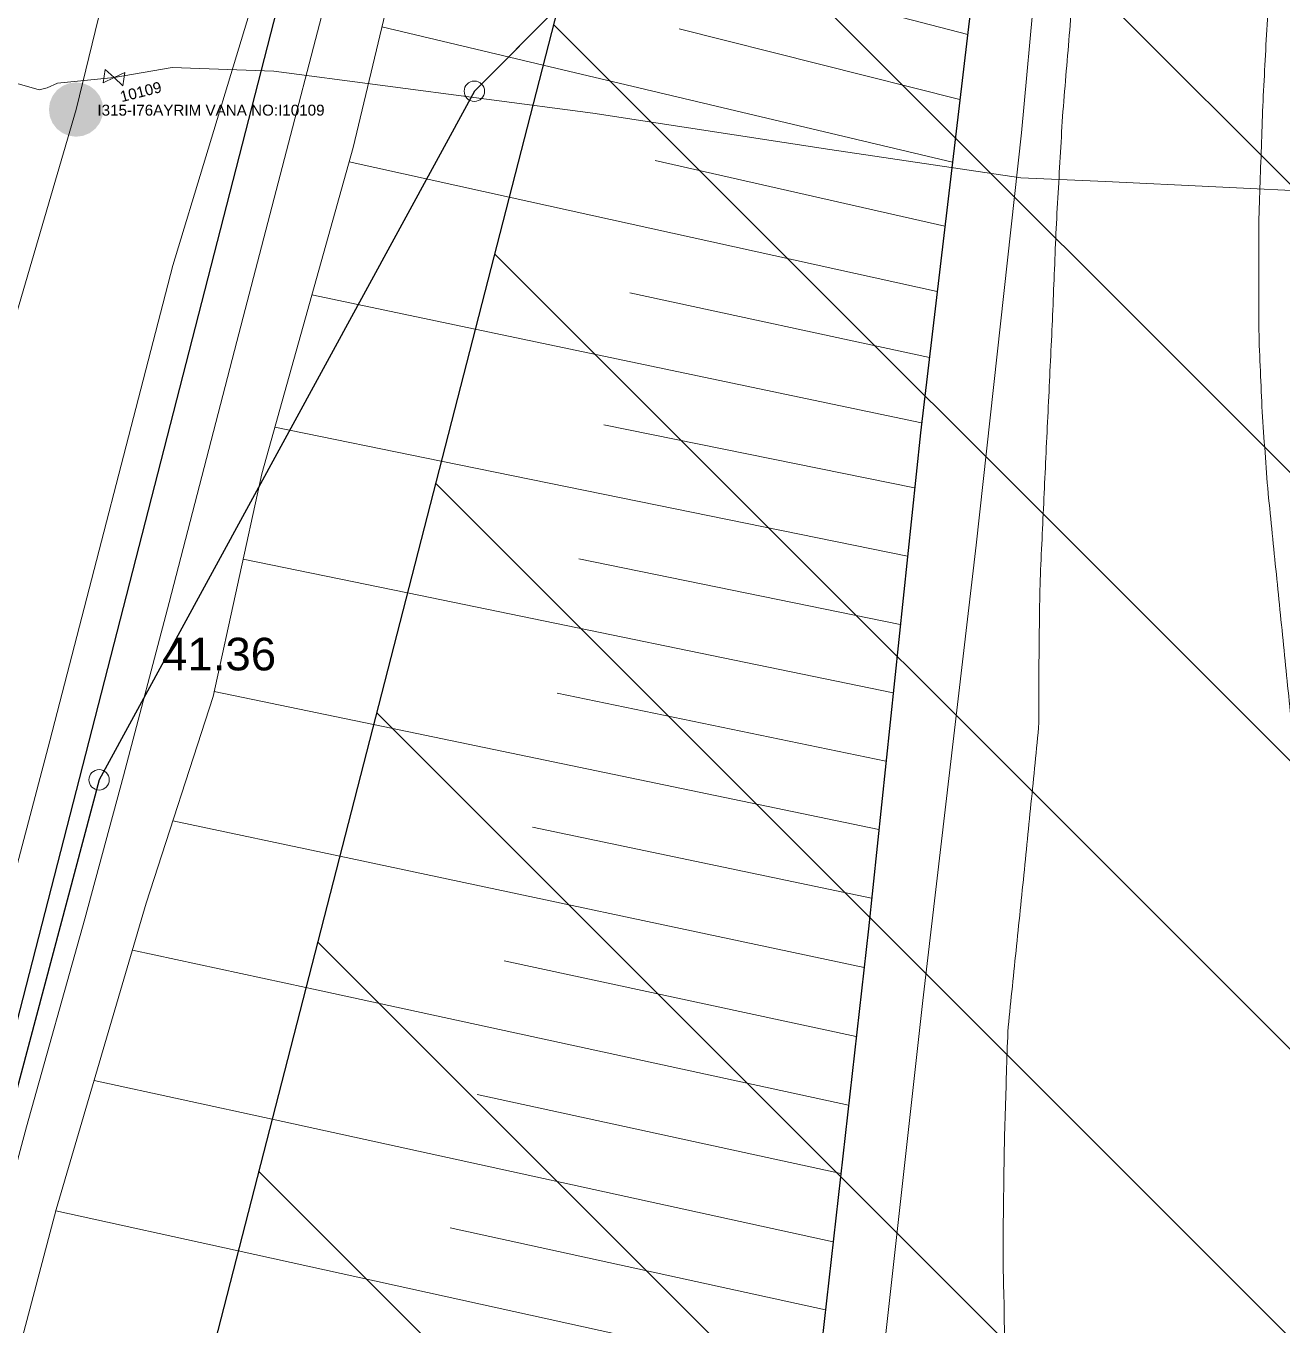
# Model space of a CAD drawing. Header units: centimetres. Extents: x -38353 to 28366, y -42745 to 17597.
# Drawn here: x -17660 to -13041, y -26186 to -21408 of the extents above; entities that cross this region are included whole.
import ezdxf

# ---------------------------------------------------------------- set-up
doc = ezdxf.new("R2010")
doc.units = ezdxf.units.CM
doc.header["$LTSCALE"] = 500
for name, color, linetype, lineweight in [('2013_halihazir_BÖLGEPARKI_HİLAL_dwg-1', 9, 'Continuous', 9), ('A-DETL-GENF-2', 250, 'Continuous', 9), ('A-DETL-WIDE', 214, 'Continuous', 25), ('Ada_Siniri-1', 254, 'Continuous', 25), ('BÖLGEPARKI SONN ALTLIK_dwg-1', 221, 'Continuous', 9), ('Egri_1m-1', 9, 'Continuous', 9), ('Egri_Ara-1', 9, 'Continuous', 9), ('Gaz_PE_110_mm-1', 221, 'Continuous', 9), ('Gaz_Vana_No_PE-1', 231, 'Continuous', 9), ('Gaz_Vana_PE-1', 170, 'Continuous', 9), ('ISKABIS_ATIKSU_BACA', 10, 'Continuous', 9), ('ISKABIS_ATIKSU_SEBEKE', 10, 'Continuous', 9), ('Sev_Sevalti-1', 9, 'Continuous', 9), ('Sev_Sevustu-1', 254, 'Continuous', 25), ('Sev_Tarama-1', 9, 'Continuous', 9), ('Sinir_Duvar_tek_tarafa_ait-1', 9, 'Continuous', 9), ('Sinir_Ist_Duvari-1', 9, 'Continuous', 9), ('Sinir_Mulkiyet-1', 9, 'Continuous', 9), ('Y_Kot_Noktasi-1', 5, 'Continuous', 9), ('Yol_Sose-1', 9, 'Continuous', 9)]:
    doc.layers.add(name, color=color, linetype=linetype, lineweight=lineweight)
doc.styles.add('Arial_2', font='arial.ttf', dxfattribs={"height": 120})
doc.styles.add('Arial_6', font='arial.ttf', dxfattribs={"height": 0.04})

# ---------------------------------------------------------------- blocks, each defined once
blk = doc.blocks.new('2013_halihazir_BÖLGEPARKI_HİLAL_dwg-2116511-VAZİYET PLANI')
at = {"layer": 'Ada_Siniri-1', "flags": 128}
blk.add_lwpolyline([(-15334.2, -21469.7), (-15641.3, -21778.2), (-17021.2, -24311.4), (-19205, -32518.9)], dxfattribs=at)
at = {"layer": 'Egri_1m-1'}
for points, knots in [([(-13467.8, -21740.6), (-13463.7, -21690.8), (-13459.5, -21641), (-13455.4, -21591.2), (-13451.3, -21541.3), (-13447.2, -21491.5), (-13443, -21441.7), (-13438.9, -21391.8), (-13434.8, -21342), (-13430.6, -21292.2), (-13426.5, -21242.4), (-13422.4, -21192.5), (-13418.2, -21142.7), (-13414.1, -21092.9), (-13410, -21043), (-13405.8, -20993.2), (-13401.7, -20943.4), (-13397.6, -20893.6), (-13393.4, -20843.7), (-13391.8, -20824.2), (-13390.2, -20804.7), (-13388.6, -20785.1)], [0.95060033, 0.95060033, 0.95060033, 0.95060033, 0.95832879, 0.95832879, 0.95832879, 0.96605725, 0.96605725, 0.96605725, 0.9737857, 0.9737857, 0.9737857, 0.98151416, 0.98151416, 0.98151416, 0.98924262, 0.98924262, 0.98924262, 0.99697108, 0.99697108, 0.99697108, 1, 1, 1, 1]), ([(-13497.1, -22189.7), (-13494.2, -22139.8), (-13491.3, -22089.8), (-13488.4, -22039.9), (-13485.5, -21990), (-13482.6, -21940.1), (-13479.7, -21890.2)], [0.92741496, 0.92741496, 0.92741496, 0.92741496, 0.93514341, 0.93514341, 0.93514341, 0.94287187, 0.94287187, 0.94287187, 0.94287187]), ([(-13516.8, -22639.2), (-13514.7, -22589.3), (-13512.7, -22539.3), (-13510.6, -22489.4), (-13508.6, -22439.4), (-13506.5, -22389.4), (-13504.5, -22339.5)], [0.90422958, 0.90422958, 0.90422958, 0.90422958, 0.91195804, 0.91195804, 0.91195804, 0.9196865, 0.9196865, 0.9196865, 0.9196865]), ([(-13559.5, -23538.2), (-13557.1, -23488.3), (-13554.8, -23438.3), (-13552.4, -23388.4), (-13550.1, -23338.4), (-13547.7, -23288.5), (-13545.4, -23238.6), (-13543, -23188.6), (-13540.7, -23138.7), (-13538.3, -23088.7), (-13535.9, -23038.8), (-13533.5, -22988.8), (-13531.1, -22938.9), (-13528.7, -22888.9), (-13526.3, -22839), (-13523.9, -22789.1)], [0.85785883, 0.85785883, 0.85785883, 0.85785883, 0.86558729, 0.86558729, 0.86558729, 0.87331575, 0.87331575, 0.87331575, 0.88104421, 0.88104421, 0.88104421, 0.88877267, 0.88877267, 0.88877267, 0.89650112, 0.89650112, 0.89650112, 0.89650112]), ([(-13566.4, -23988.2), (-13565.9, -23938.2), (-13565.5, -23888.2), (-13564.9, -23838.2), (-13564.4, -23788.2), (-13563.8, -23738.2), (-13563.1, -23688.2), (-13562.4, -23638.2), (-13561.8, -23588.2), (-13559.5, -23538.2)], [0.83467346, 0.83467346, 0.83467346, 0.83467346, 0.84240192, 0.84240192, 0.84240192, 0.85013038, 0.85013038, 0.85013038, 0.85785883, 0.85785883, 0.85785883, 0.85785883]), ([(-13674.8, -25182.7), (-13669.6, -25133), (-13664.5, -25083.3), (-13659.4, -25033.5), (-13654.2, -24983.8), (-13649.1, -24934.1), (-13643.9, -24884.3), (-13638.8, -24834.6), (-13633.6, -24784.9), (-13628.5, -24735.1), (-13623.4, -24685.4), (-13618.4, -24635.6), (-13613.4, -24585.9), (-13608.4, -24536.1), (-13603.4, -24486.4), (-13598.4, -24436.6), (-13593.4, -24386.9), (-13588.4, -24337.1), (-13583.4, -24287.4), (-13578.4, -24237.6), (-13573.4, -24187.9), (-13568.4, -24138.1)], [0.7728458, 0.7728458, 0.7728458, 0.7728458, 0.78057425, 0.78057425, 0.78057425, 0.78830271, 0.78830271, 0.78830271, 0.79603117, 0.79603117, 0.79603117, 0.80375963, 0.80375963, 0.80375963, 0.81148809, 0.81148809, 0.81148809, 0.81921654, 0.81921654, 0.81921654, 0.826945, 0.826945, 0.826945, 0.826945]), ([(-13692.2, -25632.4), (-13690.7, -25582.4), (-13689.2, -25532.4), (-13687.7, -25482.4), (-13686.2, -25432.5), (-13684.7, -25382.5), (-13683.2, -25332.5)], [0.74966042, 0.74966042, 0.74966042, 0.74966042, 0.75738888, 0.75738888, 0.75738888, 0.76511734, 0.76511734, 0.76511734, 0.76511734]), ([(-13697.1, -26082.3), (-13697.6, -26032.3), (-13697.1, -25982.3), (-13696.4, -25932.3), (-13695.8, -25882.3), (-13695.1, -25832.3), (-13694.4, -25782.4)], [0.72647505, 0.72647505, 0.72647505, 0.72647505, 0.73420351, 0.73420351, 0.73420351, 0.74193196, 0.74193196, 0.74193196, 0.74193196])]:
    blk.add_open_spline(points, degree=3, knots=knots, dxfattribs=at)
for points in [[(-13479.7, -21890.2), (-13476.8, -21840.3), (-13471.9, -21790.5), (-13467.8, -21740.6)], [(-13504.5, -22339.5), (-13502.4, -22289.5), (-13500.1, -22239.6), (-13497.1, -22189.7)], [(-13523.9, -22789.1), (-13521.5, -22739.1), (-13518.8, -22689.2), (-13516.8, -22639.2)], [(-13568.4, -24138.1), (-13563.4, -24088.4), (-13566.8, -24038.2), (-13566.4, -23988.2)], [(-13683.2, -25332.5), (-13681.7, -25282.5), (-13679.9, -25232.5), (-13674.8, -25182.7)], [(-13694.4, -25782.4), (-13693.7, -25732.4), (-13693.7, -25682.3), (-13692.2, -25632.4)], [(-13693.9, -26232.3), (-13694.8, -26182.3), (-13696.6, -26132.3), (-13697.1, -26082.3)], [(-13691.7, -26382.3), (-13692.4, -26332.3), (-13693, -26282.3), (-13693.9, -26232.3)]]:
    blk.add_open_spline(points, degree=3, dxfattribs=at)
at = {"layer": 'Egri_Ara-1'}
for points, knots in [([(-12739.4, -21776.5), (-12736.8, -21726.6), (-12734.1, -21676.7), (-12731.5, -21626.8), (-12728.8, -21576.8), (-12726.2, -21526.9), (-12723.5, -21477), (-12720.9, -21427), (-12718.1, -21377.1), (-12715.3, -21327.2), (-12712.5, -21277.3), (-12709.7, -21227.3), (-12706.9, -21177.4), (-12704.1, -21127.5), (-12701.3, -21077.6), (-12698.5, -21027.7)], [0.83724477, 0.83724477, 0.83724477, 0.83724477, 0.84485608, 0.84485608, 0.84485608, 0.8524674, 0.8524674, 0.8524674, 0.86007872, 0.86007872, 0.86007872, 0.86769003, 0.86769003, 0.86769003, 0.87530135, 0.87530135, 0.87530135, 0.87530135]), ([(-12755.9, -22226.2), (-12754.1, -22176.3), (-12752.4, -22126.3), (-12750.7, -22076.3), (-12749, -22026.4), (-12747.3, -21976.4), (-12745.5, -21926.4), (-12743.8, -21876.4), (-12742.1, -21826.5), (-12739.4, -21776.5)], [0.81441082, 0.81441082, 0.81441082, 0.81441082, 0.82202214, 0.82202214, 0.82202214, 0.82963345, 0.82963345, 0.82963345, 0.83724477, 0.83724477, 0.83724477, 0.83724477]), ([(-12732.4, -23125.6), (-12736.2, -23075.7), (-12740.5, -23025.9), (-12743.5, -22976), (-12746.5, -22926.1), (-12748, -22876.1), (-12750.1, -22826.1), (-12752.2, -22776.2), (-12755, -22726.2), (-12756.1, -22676.2), (-12757.1, -22626.2), (-12756.6, -22576.2), (-12756.6, -22526.2)], [0.76874292, 0.76874292, 0.76874292, 0.76874292, 0.77635424, 0.77635424, 0.77635424, 0.78396556, 0.78396556, 0.78396556, 0.79157687, 0.79157687, 0.79157687, 0.79918819, 0.79918819, 0.79918819, 0.79918819]), ([(-12630, -24170.5), (-12635.1, -24120.8), (-12640.1, -24071), (-12645.1, -24021.3), (-12650.2, -23971.5), (-12655.2, -23921.8), (-12660.2, -23872.1), (-12665.3, -23822.3), (-12670.3, -23772.6), (-12675.4, -23722.8), (-12680.4, -23673.1), (-12685.4, -23623.3), (-12690.5, -23573.6), (-12695.5, -23523.8), (-12700.6, -23474.1), (-12705.6, -23424.3), (-12710.6, -23374.6), (-12715.7, -23324.9), (-12720.7, -23275.1)], [0.71546371, 0.71546371, 0.71546371, 0.71546371, 0.72307503, 0.72307503, 0.72307503, 0.73068634, 0.73068634, 0.73068634, 0.73829766, 0.73829766, 0.73829766, 0.74590898, 0.74590898, 0.74590898, 0.75352029, 0.75352029, 0.75352029, 0.76113161, 0.76113161, 0.76113161, 0.76113161])]:
    blk.add_open_spline(points, degree=3, knots=knots, dxfattribs=at)
for points in [[(-12756.5, -22376.2), (-12756.5, -22326.2), (-12757.6, -22276.2), (-12755.9, -22226.2)], [(-12756.6, -22526.2), (-12756.6, -22476.2), (-12756.6, -22426.2), (-12756.5, -22376.2)], [(-12720.7, -23275.1), (-12725.7, -23225.4), (-12728.6, -23175.4), (-12732.4, -23125.6)]]:
    blk.add_open_spline(points, degree=3, dxfattribs=at)
at = {"layer": 'Sev_Sevalti-1', "flags": 128}
blk.add_lwpolyline([(-15923.3, -21296.7), (-16088, -21985.8), (-16423.7, -23185.6), (-16602.6, -24004.2), (-16848.6, -24764.9), (-17179.5, -25892.1), (-17480.9, -27028.1), (-17848.3, -28292), (-18166.2, -29461.2), (-18430.6, -30534.5), (-18650.9, -31390.8), (-18982, -32522), (-19333.1, -33850.7)], dxfattribs=at)
at = {"layer": 'Sev_Sevustu-1', "flags": 128}
blk.add_lwpolyline([(-11913.8, -15295.1), (-12082.6, -15856.2), (-12486.2, -17178.1), (-12946.8, -18764.6), (-13550.5, -20644.1), (-13815.3, -21468.6), (-14001.4, -23034.8), (-14192.6, -24859.4), (-14466.5, -27291.5), (-14617.5, -28982.9), (-14738.7, -30626), (-14783.9, -32579), (-14809.8, -33850.7)], dxfattribs=at)
at = {"layer": 'Sev_Tarama-1'}
for p, q in [((-13827.3, -21569.3), (-15263.8, -21195.9)), ((-15388.8, -21681.9), (-15981.8, -21541.2)), ((-13855.8, -21809.2), (-14888.6, -21548.9)), ((-13883.1, -22039.1), (-15388.8, -21681.9)), ((-15513.7, -22167.7), (-16102.5, -22037.6)), ((-13911.1, -22274.9), (-14976.3, -22032.8)), ((-13939.7, -22515.4), (-15513.7, -22167.7)), ((-15638.6, -22653.6), (-16239.5, -22527.3)), ((-13968.5, -22757.3), (-15069.7, -22519.8)), ((-13997.1, -22998.5), (-15638.6, -22653.6)), ((-15763.5, -23139.3), (-16375.8, -23014.5)), ((-14022.6, -23237), (-15165.6, -23005.5)), ((-14049, -23488.8), (-15763.5, -23139.3)), ((-15888.1, -23623.9), (-16492.3, -23499.7)), ((-14075.3, -23740.1), (-15257.2, -23498)), ((-14101.6, -23991.1), (-15888.1, -23623.9)), ((-16012.6, -24108.3), (-16598.8, -23986.7)), ((-14128, -24242.2), (-15336.8, -23992.8)), ((-14154.3, -24493.8), (-16012.6, -24108.3)), ((-16137, -24592), (-16750.5, -24461.6)), ((-14180.8, -24746.6), (-15427.4, -24485.8)), ((-14208.6, -25001.6), (-16137, -24592)), ((-16261.4, -25075.7), (-16899.3, -24937.8)), ((-14237.2, -25255), (-15532.2, -24977)), ((-14265.6, -25507.4), (-16261.4, -25075.7)), ((-16385.8, -25559.8), (-17040, -25417)), ((-14293.9, -25759.1), (-15631.8, -25468.2)), ((-14322.2, -26010.3), (-16385.8, -25559.8)), ((-16510.3, -26044.1), (-17180.8, -25896.9)), ((-14350.5, -26261.3), (-15730.5, -25959.1)), ((-14378.7, -26512), (-16510.3, -26044.1))]:
    blk.add_line(p, q, dxfattribs=at)
at = {"layer": 'Sinir_Duvar_tek_tarafa_ait-1', "flags": 128}
blk.add_lwpolyline([(-14560.1, -32582), (-14549.5, -31057.8), (-14416.8, -29619.4), (-14279.8, -28123.4), (-14149, -26535.8), (-13992.7, -25122.6), (-13796.4, -23448.4), (-13629.2, -21931.4), (-13579.5, -21382.7), (-13201.2, -20198.4), (-12690.6, -18586.2), (-12153.3, -16809), (-11737.5, -15487.1), (-11694.4, -15358.1)], dxfattribs=at)
at = {"layer": 'Sinir_Ist_Duvari-1', "flags": 128}
blk.add_lwpolyline([(-19505.2, -33850.7), (-19334.4, -33197.4), (-19161.4, -32519.5), (-18787.4, -31266.1), (-18469.1, -30005.7), (-18148.7, -28762.4), (-17807.1, -27461.1), (-17578, -26663.9), (-17288.6, -25587.5), (-17074.7, -24822.4), (-16931.7, -24297.1), (-16764.5, -23659.4), (-16515, -22698.8), (-16029, -20829.4), (-15607.6, -19292.5), (-15243.9, -17947.6), (-14913, -16700.7), (-14568.5, -15432), (-14189.2, -14000.5), (-13846.5, -12662.9), (-13348.5, -10606.5), (-13060, -9384.3), (-12709.8, -7938.4)], dxfattribs=at)
at = {"layer": 'Sinir_Mulkiyet-1', "flags": 128}
for points in [[(-15334.2, -21469.7), (-15615.1, -21751.8)], [(-17030.9, -24347.6), (-19205, -32518.9)]]:
    blk.add_lwpolyline(points, close=True, dxfattribs=at)
blk.add_lwpolyline([(-15659.4, -21811.3), (-17003.3, -24278.6), (-15659.4, -21811.3)], dxfattribs=at)
at = {"layer": 'Sinir_Mulkiyet-1'}
for centre in [(-15641.7, -21778.3), (-15641.7, -21778.3), (-17021.7, -24311.3), (-17021.7, -24311.3)]:
    blk.add_circle(centre, 37.5, dxfattribs=at)
at = {"layer": 'Yol_Sose-1', "flags": 128}
blk.add_lwpolyline([(-13061.1, -7349.3), (-13236.5, -8170.5), (-13745.1, -10452.9), (-14259, -12605.1), (-14726.9, -14390.4), (-15333.6, -16650.4), (-15890.1, -18703.7), (-16427.3, -20680.8), (-16386.1, -21219.3), (-16750.8, -22419.7), (-17203.2, -24167.7), (-17786.5, -26379), (-18359.7, -28559.3), (-18942.7, -30718.5), (-19427.4, -32515.9), (-19753.2, -33737.3), (-19781.5, -33850.7)], dxfattribs=at)
at = {"layer": 'Y_Kot_Noktasi-1', "insert": (-16580.6, -23788.7), "char_height": 120, "width": 500.72, "attachment_point": 2, "line_spacing_factor": 0.938532, "style": 'Arial_2'}
blk.add_mtext('41.36', dxfattribs=at)
blk = doc.blocks.new('BÖLGEPARKI SONN ALTLIK_dwg-3078738-VAZİYET PLANI')
at = {"layer": 'ISKABIS_ATIKSU_BACA'}
blk.add_hatch(color=256, dxfattribs=at).paths.add_polyline_path([(-41.6982, 291.2287), (-41.6928, 291.2543), (-41.6941, 291.2803), (-41.7022, 291.3052), (-41.7165, 291.327), (-41.7359, 291.3445), (-41.7591, 291.3563), (-41.7847, 291.3617), (-41.8107, 291.3604), (-41.8356, 291.3523), (-41.8575, 291.338), (-41.8749, 291.3186), (-41.8867, 291.2954), (-41.8922, 291.2698), (-41.8908, 291.2438), (-41.8827, 291.2189), (-41.8685, 291.1971), (-41.849, 291.1796), (-41.8258, 291.1678), (-41.8002, 291.1624), (-41.7742, 291.1637), (-41.7493, 291.1718), (-41.7275, 291.1861), (-41.71, 291.2055)], flags=0)
at = {"layer": 'Gaz_PE_110_mm-1', "flags": 128}
blk.add_lwpolyline([(-39.9742, 295.4959), (-40.2814, 294.743), (-40.3978, 294.4544), (-40.7304, 293.8266), (-41.1471, 293.0494), (-41.6833, 291.9952), (-41.8205, 291.6462), (-41.8567, 291.4326), (-41.9066, 291.2293), (-41.9028, 291.1888), (-41.9062, 291.1587), (-41.9598, 291.0828), (-42.0511, 290.9634), (-42.113, 290.8546), (-42.1896, 290.6832), (-42.3721, 290.3425), (-42.4413, 290.2077), (-42.4537, 290.1872)], dxfattribs=at)
at = {"layer": 'Gaz_Vana_PE-1', "flags": 128}
blk.add_lwpolyline([(-41.8956, 291.4123), (-41.8523, 291.389), (-41.8567, 291.4326), (-41.8179, 291.4529), (-41.8612, 291.4762), (-41.8567, 291.4326)], close=True, dxfattribs=at)
at = {"layer": 'ISKABIS_ATIKSU_SEBEKE', "flags": 128}
blk.add_lwpolyline([(-50.7518, 297.434), (-46.7855, 294.5238), (-41.7925, 291.2621), (-36.806, 287.6707), (-31.5833, 284.1211)], dxfattribs=at)
at = {"layer": 'Gaz_Vana_No_PE-1', "char_height": 0.04, "attachment_point": 2, "line_spacing_factor": 0.938532, "style": 'Arial_6'}
for s, insert, width, rotation in [('I315-I76AYRIM VANA NO:I10109', (-41.6439, 291.7357), 0.99413, 70.5377), ('10109', (-41.7948, 291.5098), 0.185454, 84.7168)]:
    blk.add_mtext(s, dxfattribs=dict(at, insert=insert, width=width, rotation=rotation))

msp = doc.modelspace()

# ---------------------------------------------------------------- hatches: boundary and pattern name
at = {"layer": 'A-DETL-GENF-2'}
h = msp.add_hatch(dxfattribs=at)
h.set_pattern_fill('FP_9', color=256, style=0, pattern_type=2)
h.set_pattern_definition([(135, (0, 0), (-530.33, -530.33), [])])
h.paths.add_polyline_path([(-16809.2, -33720.1), (6957.1, -33720.1), (9800.7, -23462.5), (9813.1, -23415.5), (9824.3, -23368.2), (9834.3, -23320.6), (9843, -23272.7), (9850.6, -23224.7), (9857.1, -23174.2), (9861.9, -23128), (9865.7, -23079.6), (9868.3, -23031), (9869.6, -22982.4), (9869.7, -22933.7), (9868.5, -22885.1), (9866.1, -22836.5), (9862.4, -22788), (9857.5, -22739.6), (9851.4, -22691.4), (9844.1, -22643.3), (9835.5, -22595.4), (9825.6, -22547.8), (9814.6, -22500.4), (9802.4, -22453.3), (9788.9, -22406.6), (9774.3, -22360.2), (9758.5, -22314.2), (9741.5, -22268.6), (9719.9, -22215.4), (9704, -22178.8), (9683.6, -22134.7), (9662, -22091.1), (9639.4, -22048), (9615.6, -22005.6), (9590.8, -21963.8), (9564.9, -21922.6), (9537.9, -21882.1), (9509.9, -21842.3), (9480.9, -21803.3), (9451, -21765), (9420, -21727.4), (9388.1, -21690.7), (9355.3, -21654.8), (9321.6, -21619.8), (9286.9, -21585.6), (9251.4, -21552.3), (9215.1, -21520), (9178, -21488.6), (9140, -21458.1), (9101.3, -21428.7), (9061.9, -21400.2), (9021.7, -21372.8), (8980.9, -21346.3), (8939.4, -21321), (8897.2, -21296.7), (8854.5, -21273.5), (8811.2, -21251.4), (8767.3, -21230.4), (8722.9, -21210.6), (8678, -21191.9), (8632.6, -21174.3), (8586.8, -21157.9), (8540.6, -21142.7), (8494, -21128.7), (1125.5, -19013.6), (-6284.2, -18174.3), (-9734, -27936.9), (-12091.2, -27103.9), (-8278.3, -16314.2), (-12804.4, -15015), (-12841.4, -15005), (-12878.8, -14996.2), (-12916.4, -14988.6), (-12954.2, -14982.2), (-12992.2, -14977), (-13030.4, -14973), (-13068.6, -14970.3), (-13107, -14968.7), (-13145.3, -14968.5), (-13183.7, -14969.4), (-13222, -14971.5), (-13260.2, -14974.9), (-13316.2, -14982.3), (-13336.2, -14985.3), (-13373.9, -14992.3), (-13411.4, -15000.6), (-13448.6, -15010), (-13499.2, -15025), (-13522, -15032.4), (-13558.1, -15045.3), (-13593.8, -15059.4), (-13629, -15074.6), (-13663.7, -15090.9), (-13697.9, -15108.4), (-13731.5, -15126.9), (-13764.5, -15146.5), (-13796.8, -15167.1), (-13828.5, -15188.8), (-13859.5, -15211.4), (-13889.7, -15235.1), (-13919.2, -15259.7), (-13947.8, -15285.2), (-13975.6, -15311.6), (-14007.9, -15344.6), (-14028.7, -15367), (-14053.8, -15396), (-14078, -15425.8), (-14101.3, -15456.3), (-14123.6, -15487.5), (-14144.8, -15519.4), (-14165.1, -15552), (-14184.2, -15585.3), (-14202.4, -15619.1), (-14219.4, -15653.5), (-14235.3, -15688.4), (-14250.1, -15723.8), (-14263.7, -15759.7), (-14276.2, -15795.9), (-14287.5, -15832.6), (-14297.7, -15869.6), (-18887.1, -33720.1), (-17637.4, -33720.1)], flags=0)
h.paths.add_polyline_path([(10359.5, -16982.5), (10403, -16980.4), (10446.4, -16977), (10489.8, -16972.4), (10532.9, -16966.6), (10575.9, -16959.4), (10618.7, -16951.1), (10661.2, -16941.5), (10693.8, -16933.1), (10693.8, 7185.4), (-9926.1, 7185.4), (-12457.6, -8798), (-12464.4, -8844.6), (-12469.9, -8891.4), (-12475.2, -8953.1), (-12477.3, -8985.4), (-12479.1, -9033), (-12479.7, -9079.6), (-12479, -9126.8), (-12477.1, -9173.9), (-12474, -9220.9), (-12469, -9272.7), (-12464, -9314.6), (-12457.1, -9361.3), (-12449, -9407.7), (-12439.8, -9453.9), (-12429.3, -9499.9), (-12417.5, -9545.5), (-12404.2, -9592.3), (-12390.5, -9635.8), (-12370.9, -9692), (-12358.8, -9724.6), (-12341.2, -9768.3), (-12322.5, -9811.6), (-12302.6, -9854.3), (-12281.6, -9896.5), (-12259.5, -9938.1), (-12236.3, -9979.2), (-12212, -10019.6), (-12178.4, -10071.6), (-12160.3, -10098.4), (-12133, -10136.8), (-12104.6, -10174.4), (-12075.2, -10211.3), (-12044.9, -10247.4), (-12013.6, -10282.7), (-11981.5, -10317.1), (-11948.4, -10350.7), (-11914.4, -10383.4), (-11879.6, -10415.2), (-11844, -10446.1), (-11807.6, -10476), (-11770.4, -10504.9), (-11732.5, -10532.9), (-11693.8, -10559.8), (-11654.4, -10585.8), (-11614.4, -10610.7), (-11573.7, -10634.5), (-11532.4, -10657.2), (-11490.5, -10678.8), (-11448.1, -10699.4), (-11405.2, -10718.8), (-11361.7, -10737.1), (-11317.8, -10754.2), (-11273.4, -10770.1), (-11228.7, -10784.9), (-11183.6, -10798.5), (-6776.3, -12063.6), (-5709, -9043.4), (-3351.9, -9876.4), (-4369, -12754.7), (4644, -15341.8)], flags=0)
h.paths.add_polyline_path([(2616.9, -4414.8), (-6246, -1282.8), (-5079.8, 2017.2), (3783.1, -1114.8), (2889.6, -3643.1)], flags=0)

# ---------------------------------------------------------------- linework, layer by layer
at = {"layer": 'A-DETL-WIDE'}
for p, q in [((-15266.2, -15620.6), (-19919.6, -33720.1)), ((-14297.7, -15869.6), (-18887.1, -33720.1))]:
    msp.add_line(p, q, dxfattribs=at)

# ---------------------------------------------------------------- block references
at = {"layer": '2013_halihazir_BÖLGEPARKI_HİLAL_dwg-1'}
msp.add_blockref('2013_halihazir_BÖLGEPARKI_HİLAL_dwg-2116511-VAZİYET PLANI', (-369.7, 130.6), dxfattribs=at)
at = {"layer": 'BÖLGEPARKI SONN ALTLIK_dwg-1', "xscale": 999.9999999976723, "yscale": 999.9999999976723, "zscale": 999.9999999976723, "rotation": 289.4622785660024}
msp.add_blockref('BÖLGEPARKI SONN ALTLIK_dwg-3078738-VAZİYET PLANI', (-278171, -158164), dxfattribs=at)

doc.saveas('drawing.dxf')
